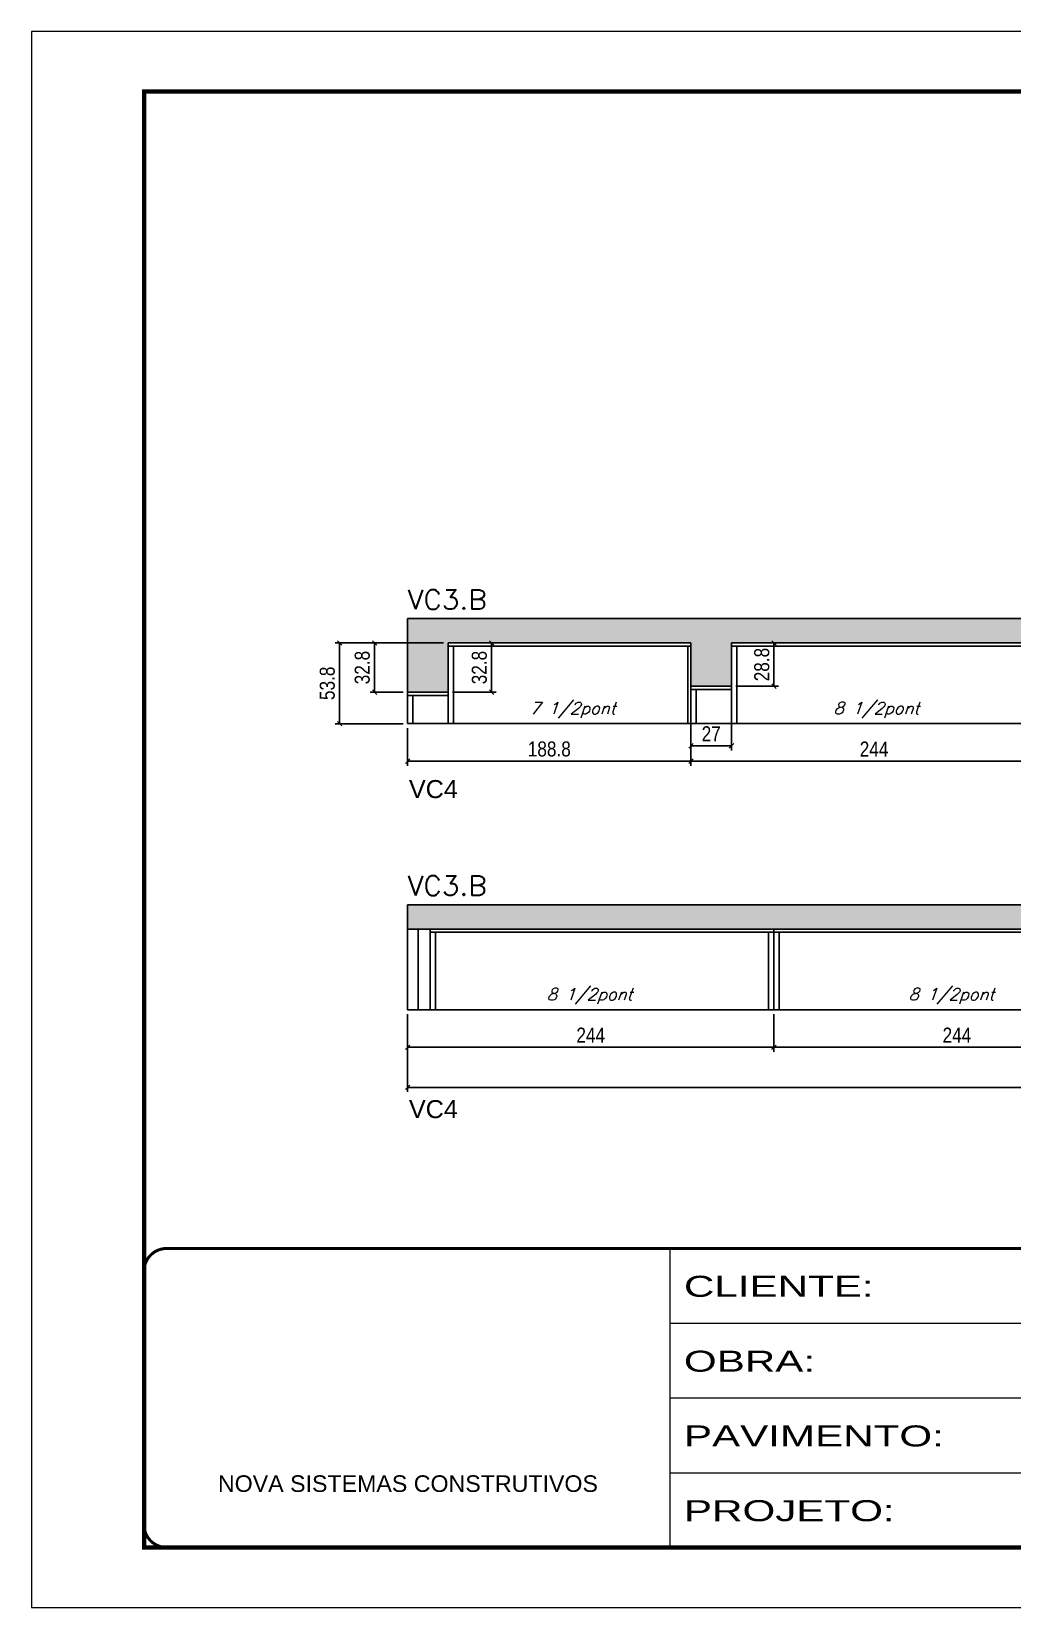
# Model space of a CAD drawing. Extents: x 137137 to 143418, y 10464 to 34486.
# Drawn here: x 140307 to 140961, y 24247 to 25297 of the extents above; entities that cross this region are included whole.
import ezdxf

# ---------------------------------------------------------------- set-up
doc = ezdxf.new("R2010")
doc.units = 0
doc.linetypes.add('CONTINUO', pattern=[0])
doc.linetypes.add('DASHED', pattern=[0.75, 0.5, -0.25])
for name, color, linetype in [('5', 5, 'Continuous'), ('COTA', 241, 'Continuous'), ('Painéis', 200, 'Continuous'), ('SARR_2.2x7', 40, 'Continuous'), ('SARR_3.5x7', 81, 'Continuous'), ('texto', 7, 'Continuous')]:
    doc.layers.add(name, color=color, linetype=linetype)
for name, color, linetype, lineweight in [('Folhas', 255, 'Continuous', 9), ('SARRAFO DE PRESSAO', 251, 'DASHED', 9), ('Texto Seção', 7, 'Continuous', 15)]:
    doc.layers.add(name, color=color, linetype=linetype, lineweight=lineweight)
doc.styles.add('ARIAL', font='arial.ttf')
doc.styles.add('COTA TECNICA', font='techl___.ttf', dxfattribs={"height": 10})
doc.styles.add('REGUA-120', font='ROMANS.shx', dxfattribs={"height": 15})
doc.styles.add('Romans', font='romans.shx')
doc.styles.get("Standard").update_dxf_attribs({"font": 'arial.ttf'})
doc.styles.add('Tecnologia', font='')
doc.styles.get('Tecnologia').set_extended_font_data('Forgotten Futurist')
doc.dimstyles.new('PAINEL', dxfattribs={"dimtxt": 10, "dimasz": 3, "dimexe": 3, "dimexo": 3, "dimgap": 3, "dimtad": 1, "dimdec": 1, "dimzin": 12, "dimdsep": 46, "dimtxsty": 'COTA TECNICA', "dimblk1": 'OBLIQUE', "dimblk2": 'OBLIQUE', "dimsah": 1, "dimcen": 0.9, "dimclrd": 4, "dimclre": 4, "dimclrt": 240, "dimadec": 1, "dimazin": 3, "dimtfac": 1, "dimtdec": 1, "dimtmove": 0, "dimatfit": 3, "dimfxl": 1, "dimtolj": 1, "dimtzin": 12, "dimarcsym": 0})

# ---------------------------------------------------------------- blocks, each defined once
blk = doc.blocks.new('9999999999')
at = {"color": 30, "linetype": 'CONTINUO'}
for p, q in [((98564.6, 34230.2), (98564.6, 34429.4)), ((98564.6, 34379.6), (99584, 34379.6)), ((98564.6, 34329.8), (99488, 34329.8)), ((98564.6, 34280), (99488, 34280))]:
    blk.add_line(p, q, dxfattribs=at)
at = {"color": 30, "linetype": 'CONTINUO', "const_width": 2}
blk.add_lwpolyline([(99584, 34230.2), (99584, 34414.4, 0.414214), (99569, 34429.4), (98229, 34429.4, 0.414214), (98214, 34414.4), (98214, 34245.2, 0.414214), (98229, 34230.2), (99584, 34230.2)], format="xyb", dxfattribs=at)
at = {"layer": 'Folhas'}
blk.add_lwpolyline([(98139, 34190.2), (99624, 34190.2), (99624, 35240.2), (98139, 35240.2)], close=True, dxfattribs=at)
at = {"layer": 'Folhas', "color": 30, "const_width": 3}
blk.add_lwpolyline([(98214, 34230.2), (99584, 34230.2), (99584, 35200.2), (98214, 35200.2)], close=True, dxfattribs=at)
at = {"color": 7, "linetype": 'Continuous', "ltscale": 5, "style": 'ARIAL'}
blk.add_text('NOVA SISTEMAS CONSTRUTIVOS', height=11.059, dxfattribs=at).set_placement((98263.2, 34267.2))
at = {"layer": 'Folhas', "color": 7, "style": 'Tecnologia', "width": 1.5}
for s, p in [('CLIENTE:', (98573.7, 34397.2)), ('OBRA:', (98573.7, 34347.3)), ('PAVIMENTO:', (98573.7, 34297.5)), ('PROJETO:', (98573.7, 34247.7))]:
    blk.add_text(s, height=14, dxfattribs=at).set_placement(p)
blk = doc.blocks.new('_Oblique')
at = {"color": 0, "linetype": 'ByBlock', "lineweight": -2}
blk.add_line((-0.5, -0.5), (0.5, 0.5), dxfattribs=at)
blk = doc.blocks.new('*D6271')
at = {"layer": 'COTA', "color": 4, "linetype": 'ByBlock', "lineweight": -2, "transparency": 16777216}
for p, q in [((140557.9, 24833), (140557.9, 24808)), ((140746.7, 24833), (140746.7, 24808)), ((140557.9, 24811), (140746.7, 24811))]:
    blk.add_line(p, q, dxfattribs=at)
at = {"layer": 'Defpoints', "color": 0, "linetype": 'ByBlock', "transparency": 16777216}
for p in [(140557.9, 24836), (140746.7, 24836), (140746.7, 24811)]:
    blk.add_point(p, dxfattribs=at)
at = {"layer": 'COTA', "color": 4, "linetype": 'ByBlock', "lineweight": -2, "transparency": 16777216, "xscale": 3, "yscale": 3, "zscale": 3, "rotation": 180}
blk.add_blockref('_Oblique', (140557.9, 24811), dxfattribs=at)
at = {"layer": 'COTA', "color": 4, "linetype": 'ByBlock', "lineweight": -2, "transparency": 16777216, "xscale": 3, "yscale": 3, "zscale": 3}
blk.add_blockref('_Oblique', (140746.7, 24811), dxfattribs=at)
at = {"layer": 'COTA', "color": 240, "linetype": 'ByBlock', "transparency": 16777216, "insert": (140652.3, 24819.1), "char_height": 10, "attachment_point": 5, "style": 'COTA TECNICA'}
blk.add_mtext('\\A1;188.8', dxfattribs=at)
blk = doc.blocks.new('*D6275')
at = {"layer": 'COTA', "color": 4, "lineweight": -2, "transparency": 16777216}
for p, q in [((140746.7, 24833), (140746.7, 24808)), ((140990.7, 24833), (140990.7, 24808)), ((140746.7, 24811), (140990.7, 24811))]:
    blk.add_line(p, q, dxfattribs=at)
at = {"layer": 'Defpoints', "color": 0, "transparency": 16777216}
for p in [(140746.7, 24836), (140990.7, 24836), (140990.7, 24811)]:
    blk.add_point(p, dxfattribs=at)
at = {"layer": 'COTA', "color": 4, "lineweight": -2, "transparency": 16777216, "xscale": 3, "yscale": 3, "zscale": 3, "rotation": 180}
blk.add_blockref('_Oblique', (140746.7, 24811), dxfattribs=at)
at = {"layer": 'COTA', "color": 4, "lineweight": -2, "transparency": 16777216, "xscale": 3, "yscale": 3, "zscale": 3}
blk.add_blockref('_Oblique', (140990.7, 24811), dxfattribs=at)
at = {"layer": 'COTA', "color": 240, "transparency": 16777216, "insert": (140868.7, 24819.1), "char_height": 10, "attachment_point": 5, "style": 'COTA TECNICA'}
blk.add_mtext('\\A1;244', dxfattribs=at)
blk = doc.blocks.new('*D6277')
at = {"layer": 'COTA', "color": 4, "linetype": 'ByBlock', "lineweight": -2, "transparency": 16777216}
for p, q in [((140557.9, 24642.4), (140557.9, 24617.4)), ((140801.9, 24642.4), (140801.9, 24617.4)), ((140557.9, 24620.4), (140801.9, 24620.4))]:
    blk.add_line(p, q, dxfattribs=at)
at = {"layer": 'Defpoints', "color": 0, "linetype": 'ByBlock', "transparency": 16777216}
for p in [(140557.9, 24645.4), (140801.9, 24645.4), (140801.9, 24620.4)]:
    blk.add_point(p, dxfattribs=at)
at = {"layer": 'COTA', "color": 4, "linetype": 'ByBlock', "lineweight": -2, "transparency": 16777216, "xscale": 3, "yscale": 3, "zscale": 3, "rotation": 180}
blk.add_blockref('_Oblique', (140557.9, 24620.4), dxfattribs=at)
at = {"layer": 'COTA', "color": 4, "linetype": 'ByBlock', "lineweight": -2, "transparency": 16777216, "xscale": 3, "yscale": 3, "zscale": 3}
blk.add_blockref('_Oblique', (140801.9, 24620.4), dxfattribs=at)
at = {"layer": 'COTA', "color": 240, "linetype": 'ByBlock', "transparency": 16777216, "insert": (140679.9, 24628.5), "char_height": 10, "attachment_point": 5, "style": 'COTA TECNICA'}
blk.add_mtext('\\A1;244', dxfattribs=at)
blk = doc.blocks.new('*D6281')
at = {"layer": 'COTA', "color": 4, "lineweight": -2, "transparency": 16777216}
for p, q in [((140801.9, 24642.4), (140801.9, 24617.4)), ((141045.9, 24642.4), (141045.9, 24617.4)), ((140801.9, 24620.4), (141045.9, 24620.4))]:
    blk.add_line(p, q, dxfattribs=at)
at = {"layer": 'Defpoints', "color": 0, "transparency": 16777216}
for p in [(140801.9, 24645.4), (141045.9, 24645.4), (141045.9, 24620.4)]:
    blk.add_point(p, dxfattribs=at)
at = {"layer": 'COTA', "color": 4, "lineweight": -2, "transparency": 16777216, "xscale": 3, "yscale": 3, "zscale": 3, "rotation": 180}
blk.add_blockref('_Oblique', (140801.9, 24620.4), dxfattribs=at)
at = {"layer": 'COTA', "color": 4, "lineweight": -2, "transparency": 16777216, "xscale": 3, "yscale": 3, "zscale": 3}
blk.add_blockref('_Oblique', (141045.9, 24620.4), dxfattribs=at)
at = {"layer": 'COTA', "color": 240, "transparency": 16777216, "insert": (140923.9, 24628.5), "char_height": 10, "attachment_point": 5, "style": 'COTA TECNICA'}
blk.add_mtext('\\A1;244', dxfattribs=at)
blk = doc.blocks.new('*D6282')
at = {"layer": 'COTA', "color": 4, "lineweight": -2, "transparency": 16777216}
for p, q in [((140557.9, 24642.4), (140557.9, 24590.7)), ((141523.4, 24642.4), (141523.4, 24590.7)), ((140557.9, 24593.7), (141523.4, 24593.7))]:
    blk.add_line(p, q, dxfattribs=at)
at = {"layer": 'Defpoints', "color": 0, "transparency": 16777216}
for p in [(140557.9, 24645.4), (141523.4, 24645.4), (141523.4, 24593.7)]:
    blk.add_point(p, dxfattribs=at)
at = {"layer": 'COTA', "color": 4, "lineweight": -2, "transparency": 16777216, "xscale": 3, "yscale": 3, "zscale": 3, "rotation": 180}
blk.add_blockref('_Oblique', (140557.9, 24593.7), dxfattribs=at)
at = {"layer": 'COTA', "color": 4, "lineweight": -2, "transparency": 16777216, "xscale": 3, "yscale": 3, "zscale": 3}
blk.add_blockref('_Oblique', (141523.4, 24593.7), dxfattribs=at)
at = {"layer": 'COTA', "color": 240, "transparency": 16777216, "insert": (141040.7, 24601.8), "char_height": 10, "attachment_point": 5, "style": 'COTA TECNICA'}
blk.add_mtext('\\A1;965.5', dxfattribs=at)
blk = doc.blocks.new('*D6284')
at = {"layer": 'COTA', "color": 4, "lineweight": -2, "transparency": 16777216}
for p, q in [((140587.9, 24889.8), (140616.9, 24889.8)), ((140613.9, 24889.8), (140613.9, 24857)), ((140587.9, 24857), (140616.9, 24857))]:
    blk.add_line(p, q, dxfattribs=at)
at = {"layer": 'Defpoints', "color": 0, "transparency": 16777216}
for p in [(140584.9, 24889.8), (140584.9, 24857), (140613.9, 24857)]:
    blk.add_point(p, dxfattribs=at)
at = {"layer": 'COTA', "color": 4, "lineweight": -2, "transparency": 16777216, "xscale": 3, "yscale": 3, "zscale": 3}
for p, rotation in [((140613.9, 24889.8), 90), ((140613.9, 24857), 270)]:
    blk.add_blockref('_Oblique', p, dxfattribs=dict(at, rotation=rotation))
at = {"layer": 'COTA', "color": 240, "transparency": 16777216, "insert": (140605.7, 24873.4), "char_height": 10, "attachment_point": 5, "rotation": 90, "style": 'COTA TECNICA'}
blk.add_mtext('\\A1;32.8', dxfattribs=at)
blk = doc.blocks.new('*D6131')
at = {"layer": 'COTA', "color": 4, "lineweight": -2, "transparency": 16777216}
for p, q in [((140581.9, 24889.8), (140509.6, 24889.8)), ((140512.6, 24889.8), (140512.6, 24836)), ((140554.9, 24836), (140509.6, 24836))]:
    blk.add_line(p, q, dxfattribs=at)
at = {"layer": 'Defpoints', "color": 0, "transparency": 16777216}
for p in [(140584.9, 24889.8), (140512.6, 24836), (140557.9, 24836)]:
    blk.add_point(p, dxfattribs=at)
at = {"layer": 'COTA', "color": 4, "lineweight": -2, "transparency": 16777216, "xscale": 3, "yscale": 3, "zscale": 3}
for p, rotation in [((140512.6, 24889.8), 90), ((140512.6, 24836), 270)]:
    blk.add_blockref('_Oblique', p, dxfattribs=dict(at, rotation=rotation))
at = {"layer": 'COTA', "color": 240, "transparency": 16777216, "insert": (140504.4, 24862.9), "char_height": 10, "attachment_point": 5, "rotation": 90, "style": 'COTA TECNICA'}
blk.add_mtext('\\A1;53.8', dxfattribs=at)
blk = doc.blocks.new('*D6285')
at = {"layer": 'COTA', "color": 4, "lineweight": -2, "transparency": 16777216}
for p, q in [((140581.9, 24889.8), (140532.9, 24889.8)), ((140535.9, 24889.8), (140535.9, 24857)), ((140554.9, 24857), (140532.9, 24857))]:
    blk.add_line(p, q, dxfattribs=at)
at = {"layer": 'Defpoints', "color": 0, "transparency": 16777216}
for p in [(140584.9, 24889.8), (140535.9, 24857), (140557.9, 24857)]:
    blk.add_point(p, dxfattribs=at)
at = {"layer": 'COTA', "color": 4, "lineweight": -2, "transparency": 16777216, "xscale": 3, "yscale": 3, "zscale": 3}
for p, rotation in [((140535.9, 24889.8), 90), ((140535.9, 24857), 270)]:
    blk.add_blockref('_Oblique', p, dxfattribs=dict(at, rotation=rotation))
at = {"layer": 'COTA', "color": 240, "transparency": 16777216, "insert": (140527.7, 24873.4), "char_height": 10, "attachment_point": 5, "rotation": 90, "style": 'COTA TECNICA'}
blk.add_mtext('\\A1;32.8', dxfattribs=at)
blk = doc.blocks.new('*D6286')
at = {"layer": 'COTA', "color": 4, "lineweight": -2, "transparency": 16777216}
for p, q in [((140776.7, 24889.8), (140805, 24889.8)), ((140802, 24889.8), (140802, 24861)), ((140776.7, 24861), (140805, 24861))]:
    blk.add_line(p, q, dxfattribs=at)
at = {"layer": 'Defpoints', "color": 0, "transparency": 16777216}
for p in [(140773.7, 24889.8), (140773.7, 24861), (140802, 24861)]:
    blk.add_point(p, dxfattribs=at)
at = {"layer": 'COTA', "color": 4, "lineweight": -2, "transparency": 16777216, "xscale": 3, "yscale": 3, "zscale": 3}
for p, rotation in [((140802, 24889.8), 90), ((140802, 24861), 270)]:
    blk.add_blockref('_Oblique', p, dxfattribs=dict(at, rotation=rotation))
at = {"layer": 'COTA', "color": 240, "transparency": 16777216, "insert": (140793.9, 24875.4), "char_height": 10, "attachment_point": 5, "rotation": 90, "style": 'COTA TECNICA'}
blk.add_mtext('\\A1;28.8', dxfattribs=at)
blk = doc.blocks.new('*D6287')
at = {"layer": 'COTA', "color": 4, "lineweight": -2, "transparency": 16777216}
for p, q in [((140746.7, 24858), (140746.7, 24818.2)), ((140773.7, 24858.8), (140773.7, 24818.2)), ((140746.7, 24821.2), (140773.7, 24821.2))]:
    blk.add_line(p, q, dxfattribs=at)
at = {"layer": 'Defpoints', "color": 0, "transparency": 16777216}
for p in [(140746.7, 24861), (140773.7, 24861.8), (140773.7, 24821.2)]:
    blk.add_point(p, dxfattribs=at)
at = {"layer": 'COTA', "color": 4, "lineweight": -2, "transparency": 16777216, "xscale": 3, "yscale": 3, "zscale": 3, "rotation": 180}
blk.add_blockref('_Oblique', (140746.7, 24821.2), dxfattribs=at)
at = {"layer": 'COTA', "color": 4, "lineweight": -2, "transparency": 16777216, "xscale": 3, "yscale": 3, "zscale": 3}
blk.add_blockref('_Oblique', (140773.7, 24821.2), dxfattribs=at)
at = {"layer": 'COTA', "color": 240, "transparency": 16777216, "insert": (140760.2, 24829.3), "char_height": 10, "attachment_point": 5, "style": 'COTA TECNICA'}
blk.add_mtext('\\A1;27', dxfattribs=at)

msp = doc.modelspace()

# ---------------------------------------------------------------- hatches: boundary and pattern name
at = {"layer": 'COTA', "linetype": 'ByBlock'}
h = msp.add_hatch(dxfattribs=at)
h.set_pattern_fill('AR-CONC', color=256, scale=0.03)
h.set_pattern_definition([(50, (-1585, 0), (5.46554007, -0.47817257), [0.5715, -6.2865]), (355, (-1585, 0), (-1.05730264, 5.73170536), [0.4572, -5.02921753]), (100.4514447, (-1584.5445, -0.04), (4.40823741, 5.25353256), [0.48570026, -5.34270734]), (46.1842, (-1585, 1.524), (8.13237123, -1.26126984), [0.85725, -9.42975]), (96.6355576, (-1584.322, 1.419), (7.122124, 7.42278374), [0.7285507, -8.01406824]), (351.184151, (-1585, 1.524), (7.122124, 7.42278374), [0.685799, -7.54379196]), (21, (-1584.238, 1.143), (4.54843174, -3.06795595), [0.5715, -6.2865]), (326, (-1584.238, 1.143), (1.85406085, 5.52563898), [0.4572, -5.0292]), (71.451445, (-1583.859, 0.8873), (6.40249258, 2.45768307), [0.48570026, -5.34269813]), (37.5, (-1585, 0), (0.092658098, 2.536651166), [0, -4.96824, 0, -5.1054, 0, -5.04825]), (7.5, (-1585, 0), (2.004589875, 3.005417245), [0, -2.91084, 0, -4.85394, 0, -1.92405]), (327.5, (-1586.6993, 0), (4.067717855, -0.17186232), [0, -1.905, 0, -5.9436, 0, -7.8867]), (317.5, (-1587.4613, 0), (4.44387544, 0.76279473), [0, -2.4765, 0, -3.94716, 0, -5.6007])])
h.paths.add_polyline_path([(140746.71, 24889.85), (140746.71, 24861.05), (140773.71, 24861.05), (140773.71, 24887.65), (140773.71, 24889.85), (141565.91, 24889.85), (141565.91, 24906.05), (140557.91, 24906.05), (140557.91, 24857.05), (140584.91, 24857.05), (140584.91, 24887.65), (140584.91, 24889.85)])
h = msp.add_hatch(dxfattribs=at)
h.set_pattern_fill('AR-CONC', color=256, scale=0.03)
h.set_pattern_definition([(50, (-1815.3705, -378.743), (5.46554007, -0.47817257), [0.5715, -6.2865]), (355, (-1815.3705, -378.743), (-1.05730264, 5.73170536), [0.4572, -5.02921753]), (100.4514447, (-1814.915, -378.783), (4.40823741, 5.25353256), [0.48570026, -5.34270734]), (46.1842, (-1815.3705, -377.219), (8.13237123, -1.26126984), [0.85725, -9.42975]), (96.6355576, (-1814.693, -377.324), (7.122124, 7.42278374), [0.7285507, -8.01406824]), (351.184151, (-1815.3705, -377.219), (7.122124, 7.42278374), [0.685799, -7.54379196]), (21, (-1814.6085, -377.6), (4.54843174, -3.06795595), [0.5715, -6.2865]), (326, (-1814.6085, -377.6), (1.85406085, 5.52563898), [0.4572, -5.0292]), (71.451445, (-1814.2295, -377.8556), (6.40249258, 2.45768307), [0.48570026, -5.34269813]), (37.5, (-1815.3705, -378.7429), (0.092658098, 2.536651166), [0, -4.96824, 0, -5.1054, 0, -5.04825]), (7.5, (-1815.3705, -378.743), (2.004589875, 3.005417245), [0, -2.91084, 0, -4.85394, 0, -1.92405]), (327.5, (-1817.0698, -378.743), (4.067717855, -0.17186232), [0, -1.905, 0, -5.9436, 0, -7.8867]), (317.5, (-1817.8318, -378.743), (4.44387544, 0.76279473), [0, -2.4765, 0, -3.94716, 0, -5.6007])])
h.paths.add_polyline_path([(141523.41, 24699.21), (141523.41, 24715.41), (140557.91, 24715.41), (140557.91, 24699.21)])

# ---------------------------------------------------------------- linework, layer by layer
for p, q in [((140557.91, 24906.05), (141565.91, 24906.05)), ((140557.91, 24857.05), (140557.91, 24906.05)), ((140557.91, 24715.41), (141523.41, 24715.41)), ((140557.91, 24699.21), (140557.91, 24715.41))]:
    msp.add_line(p, q, dxfattribs=at)
at = {"layer": 'Painéis', "linetype": 'ByBlock'}
for p, q in [((140584.91, 24889.85), (140746.71, 24889.85)), ((140746.71, 24836.05), (140746.71, 24889.85)), ((140773.71, 24889.85), (141565.91, 24889.85)), ((140773.71, 24861.05), (140773.71, 24889.85)), ((140557.91, 24836.05), (140557.91, 24857.05)), ((140557.91, 24836.05), (141565.91, 24836.05)), ((140557.91, 24699.21), (141523.41, 24699.21)), ((140557.91, 24645.41), (140557.91, 24699.21)), ((140801.91, 24645.41), (140801.91, 24699.21)), ((140557.91, 24645.41), (141523.41, 24645.41))]:
    msp.add_line(p, q, dxfattribs=at)
at = {"layer": 'Painéis'}
for p, q in [((140584.91, 24857.05), (140584.91, 24889.85)), ((140557.91, 24857.05), (140584.91, 24857.05)), ((140746.71, 24861.05), (140773.71, 24861.05))]:
    msp.add_line(p, q, dxfattribs=at)
at = {"layer": 'SARR_2.2x7', "linetype": 'Continuous'}
for p, q in [((140584.91, 24887.65), (140746.71, 24887.65)), ((140773.71, 24887.65), (140990.71, 24887.65)), ((140557.91, 24854.85), (140584.91, 24854.85)), ((140746.71, 24858.85), (140773.71, 24858.85)), ((140564.91, 24645.41), (140564.91, 24699.21)), ((140572.91, 24697.01), (140801.91, 24697.01)), ((140801.91, 24697.01), (141045.91, 24697.01))]:
    msp.add_line(p, q, dxfattribs=at)
at = {"layer": 'SARR_3.5x7'}
for p, q in [((140584.91, 24836.05), (140584.91, 24887.65)), ((140588.41, 24836.05), (140588.41, 24887.65)), ((140744.51, 24836.05), (140744.51, 24887.65)), ((140773.71, 24836.05), (140773.71, 24887.65)), ((140777.21, 24836.05), (140777.21, 24887.65)), ((140561.41, 24836.05), (140561.41, 24854.85)), ((140750.21, 24836.05), (140750.21, 24858.85)), ((140572.91, 24645.41), (140572.91, 24699.21)), ((140576.41, 24645.41), (140576.41, 24697.01)), ((140798.41, 24645.41), (140798.41, 24697.01)), ((140805.41, 24645.41), (140805.41, 24697.01))]:
    msp.add_line(p, q, dxfattribs=at)

# ---------------------------------------------------------------- block references
at = {"layer": 'SARRAFO DE PRESSAO', "color": 6, "linetype": 'ByBlock'}
msp.add_blockref('9999999999', (42168.31, -9943.03), dxfattribs=at)

# ---------------------------------------------------------------- texts
at = {"layer": '5', "linetype": 'Continuous'}
for p in [(140558.77, 24786.44), (140558.77, 24573.22)]:
    msp.add_text('VC4', height=12, rotation=359.99996, dxfattribs=at).set_placement(p)
at = {"layer": 'texto', "color": 2, "char_height": 8, "attachment_point": 5, "style": 'Romans'}
for s, insert in [('{\\Q19;\\C256;7 1/2pont}', (140667.83, 24845.04)), ('{\\Q19;\\C256;8 1/2pont}', (140870.22, 24845.04)), ('{\\Q19;\\C256;8 1/2pont}', (140679.1, 24654.4)), ('{\\Q19;\\C256;8 1/2pont}', (140920.21, 24654.4))]:
    msp.add_mtext(s, dxfattribs=dict(at, insert=insert))
at = {"layer": 'Texto Seção', "style": 'REGUA-120', "width": 1.05}
for p in [(140557.91, 24912.23), (140557.91, 24721.59)]:
    msp.add_text('VC3.B', height=13, dxfattribs=at).set_placement(p)

# ---------------------------------------------------------------- dimensions: what is measured, and where the dimension line sits
at = {"layer": 'COTA'}
dim = msp.add_linear_dim(base=(140512.62, 24836.05), p1=(140584.91, 24889.85), p2=(140557.91, 24836.05), angle=90, dimstyle='PAINEL', dxfattribs=at)
dim.commit()
dim.dimension.update_dxf_attribs({"geometry": '*D6131', "text_midpoint": (140504.38, 24862.95)})
for base, p1, p2, picture, middle in [((140535.94, 24857.05), (140584.91, 24889.85), (140557.91, 24857.05), '*D6285', (140535.94, 24873.45)), ((140613.91, 24857.05), (140584.91, 24889.85), (140584.91, 24857.05), '*D6284', (140613.91, 24873.45)), ((140802, 24861.05), (140773.71, 24889.85), (140773.71, 24861.05), '*D6286', (140802, 24875.45))]:
    dim = msp.add_linear_dim(base=base, p1=p1, p2=p2, angle=90, dimstyle='PAINEL', dxfattribs=at)
    dim.commit()
    dim.dimension.update_dxf_attribs({"geometry": picture, "text_midpoint": middle, "dimtype": 160})
for base, p1, p2, picture, middle in [((140773.71, 24821.24), (140746.71, 24861.05), (140773.71, 24861.85), '*D6287', (140760.21, 24829.31)), ((140990.71, 24811.05), (140746.71, 24836.05), (140990.71, 24836.05), '*D6275', (140868.71, 24819.12)), ((141523.41, 24593.7), (140557.91, 24645.41), (141523.41, 24645.41), '*D6282', (141040.66, 24601.84)), ((141045.91, 24620.41), (140801.91, 24645.41), (141045.91, 24645.41), '*D6281', (140923.91, 24628.48))]:
    dim = msp.add_linear_dim(base=base, p1=p1, p2=p2, dimstyle='PAINEL', dxfattribs=at)
    dim.commit()
    dim.dimension.update_dxf_attribs({"geometry": picture, "text_midpoint": middle})
at = {"layer": 'COTA', "linetype": 'ByBlock'}
for base, p1, p2, picture, middle in [((140746.71, 24811.05), (140557.91, 24836.05), (140746.71, 24836.05), '*D6271', (140652.31, 24819.14)), ((140801.91, 24620.41), (140557.91, 24645.41), (140801.91, 24645.41), '*D6277', (140679.91, 24628.48))]:
    dim = msp.add_linear_dim(base=base, p1=p1, p2=p2, dimstyle='PAINEL', dxfattribs=at)
    dim.commit()
    dim.dimension.update_dxf_attribs({"geometry": picture, "text_midpoint": middle})

doc.saveas('drawing.dxf')
